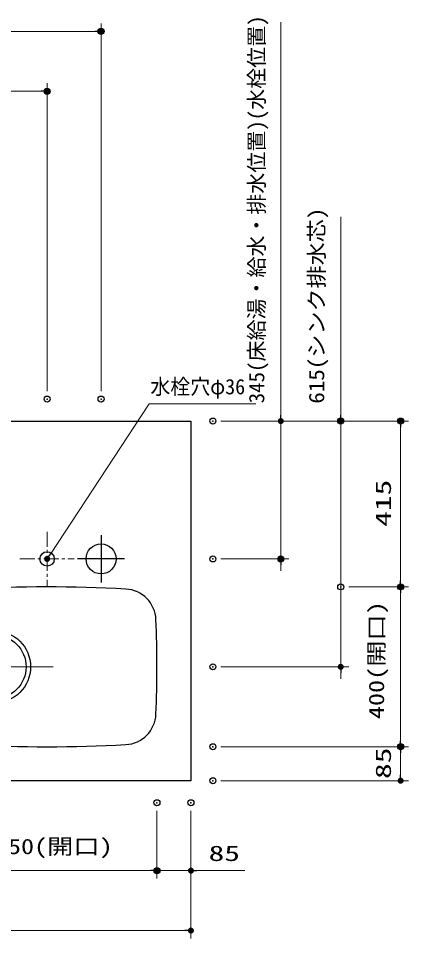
# Model space of a CAD drawing. Units: millimetres, scale not verified. Extents: x -9797 to 9797, y -4555 to 4555.
# Drawn here: x -6040 to -5064, y 590 to 2892 of the extents above; entities that cross this region are included whole.
import ezdxf
from ezdxf.enums import TextEntityAlignment as Align

# ---------------------------------------------------------------- set-up
doc = ezdxf.new("R2010")
doc.units = ezdxf.units.MM
doc.header["$LTSCALE"] = 30
doc.header["$PDMODE"] = 32
doc.header["$PDSIZE"] = 15
doc.linetypes.add('USER2', pattern=[2, 1.25, -0.25, 0.25, -0.25])
for name, color, linetype, lineweight in [('0-0_0', 7, 'Continuous', 25), ('0-1_細線ﾚｲﾔｰ', 91, 'Continuous', 5), ('0-2_1', 7, 'Continuous', 25), ('0-3_寸法ﾚｲﾔｰ', 30, 'Continuous', 13), ('0-4_DEFPOINTS', 7, 'Continuous', 25)]:
    doc.layers.add(name, color=color, linetype=linetype, lineweight=lineweight)
doc.styles.add('ＭＳ ゴシック', font='')
doc.styles.get('ＭＳ ゴシック').set_extended_font_data('MS Gothic')

# ---------------------------------------------------------------- blocks, each defined once
blk = doc.blocks.new('_DOT')
at = {"layer": '0-0_0', "color": 30}
blk.add_line((-15, 0), (-30, 0), dxfattribs=at)
for points in [[(0, 0), (-15, 0), (-14.88, 1.88)], [(0, 0), (-14.88, -1.88), (-15, 0)], [(0, 0), (-14.88, 1.88), (-14.53, 3.73)], [(0, 0), (-14.53, -3.73), (-14.88, -1.88)], [(0, 0), (-14.53, 3.73), (-13.95, 5.52)], [(0, 0), (-13.95, -5.52), (-14.53, -3.73)], [(0, 0), (-13.95, 5.52), (-13.14, 7.23)], [(0, 0), (-13.14, -7.23), (-13.95, -5.52)], [(0, 0), (-13.14, 7.23), (-12.14, 8.82)], [(0, 0), (-12.14, -8.82), (-13.14, -7.23)], [(0, 0), (-12.14, 8.82), (-10.93, 10.27)], [(0, 0), (-10.93, -10.27), (-12.14, -8.82)], [(0, 0), (-10.93, 10.27), (-9.56, 11.56)], [(0, 0), (-9.56, -11.56), (-10.93, -10.27)], [(0, 0), (-9.56, 11.56), (-8.04, 12.66)], [(0, 0), (-8.04, -12.66), (-9.56, -11.56)], [(0, 0), (-8.04, 12.66), (-6.39, 13.57)], [(0, 0), (-6.39, -13.57), (-8.04, -12.66)], [(0, 0), (-6.39, 13.57), (-4.64, 14.27)], [(0, 0), (-4.64, -14.27), (-6.39, -13.57)], [(0, 0), (-4.64, 14.27), (-2.81, 14.73)], [(0, 0), (-2.81, -14.73), (-4.64, -14.27)], [(0, 0), (-2.81, 14.73), (-0.94, 14.97)], [(0, 0), (-0.94, -14.97), (-2.81, -14.73)], [(0, 0), (-0.94, 14.97), (0.94, 14.97)], [(0, 0), (0.94, -14.97), (-0.94, -14.97)], [(0, 0), (0.94, 14.97), (2.81, 14.73)], [(0, 0), (2.81, 14.73), (4.64, 14.27)], [(0, 0), (4.64, 14.27), (6.39, 13.57)], [(0, 0), (6.39, 13.57), (8.04, 12.66)], [(0, 0), (8.04, 12.66), (9.56, 11.56)], [(0, 0), (9.56, 11.56), (10.93, 10.27)], [(0, 0), (10.93, 10.27), (12.14, 8.82)], [(0, 0), (12.14, 8.82), (13.14, 7.23)], [(0, 0), (13.14, 7.23), (13.95, 5.52)], [(0, 0), (13.95, 5.52), (14.53, 3.73)], [(0, 0), (14.53, 3.73), (14.88, 1.88)], [(0, 0), (14.88, 1.88), (15, 0)], [(0, 0), (2.81, -14.73), (0.94, -14.97)], [(0, 0), (4.64, -14.27), (2.81, -14.73)], [(0, 0), (6.39, -13.57), (4.64, -14.27)], [(0, 0), (8.04, -12.66), (6.39, -13.57)], [(0, 0), (9.56, -11.56), (8.04, -12.66)], [(0, 0), (10.93, -10.27), (9.56, -11.56)], [(0, 0), (12.14, -8.82), (10.93, -10.27)], [(0, 0), (13.14, -7.23), (12.14, -8.82)], [(0, 0), (13.95, -5.52), (13.14, -7.23)], [(0, 0), (14.53, -3.73), (13.95, -5.52)], [(0, 0), (14.88, -1.88), (14.53, -3.73)], [(0, 0), (15, 0), (14.88, -1.88)]]:
    blk.add_solid(points, dxfattribs=at)
blk = doc.blocks.new('A$C5C1B3719')
at = {"layer": '0-0_0', "color": 1}
for p, q in [((0, 1773.4), (0, -1773.4)), ((1773.4, 0), (-1773.4, 0))]:
    blk.add_line(p, q, dxfattribs=at)
blk.add_circle((0, 0), 1125, dxfattribs=at)
blk = doc.blocks.new('MUJI\u3000W1800 Ｒシンク\u3000平面図')
at = {"layer": '0-1_細線ﾚｲﾔｰ', "linetype": 'USER2', "lineweight": 9}
for p, q in [((-14760, 4140.7), (-14760, 12959.3)), ((-10350.7, 8550), (-19169.3, 8550))]:
    blk.add_line(p, q, dxfattribs=at)
at = {"layer": '0-2_1'}
for radius in [2715, 2385]:
    blk.add_circle((-14760, 8550), radius, dxfattribs=at)
for centre, radius, start, end in [((-10860, -95652.9), 110202.9, 86.89529, 93.10471), ((-16681.6, 12099.3), 2293.7, 93.67776, 180.1549), ((-5022.6, 11991.8), 2400, 2.41742, 86.86378), ((64950, 8550), 84000, 177.58258, 182.41742), ((-86550, 8550), 84000, 357.58258, 2.41742), ((-16577.4, 5108.2), 2400, 182.41742, 266.86378), ((-5022.6, 5108.2), 2400, 273.13622, 357.58258), ((-10800, 110550), 108000, 266.86378, 273.13622)]:
    blk.add_arc(centre, radius, start, end, dxfattribs=at)

msp = doc.modelspace()

# ---------------------------------------------------------------- linework, layer by layer
at = {"layer": '0-0_0'}
msp.add_lwpolyline([(-5608.51, 985), (-7408.51, 985), (-7408.51, 1885), (-5608.51, 1885)], close=True, dxfattribs=at)
at = {"layer": '0-1_細線ﾚｲﾔｰ', "linetype": 'USER2', "lineweight": 9}
for p, q in [((-5968.51, 1608), (-5968.51, 1472)), ((-6036.51, 1540), (-5900.51, 1540))]:
    msp.add_line(p, q, dxfattribs=at)
at = {"layer": '0-2_1'}
msp.add_circle((-5968.51, 1540), 18, dxfattribs=at)
at = {"layer": '0-3_寸法ﾚｲﾔｰ'}
for p, q in [((-5833.51, 1960), (-5833.51, 2880)), ((-5383.51, 1885), (-5383.51, 2882.62)), ((-7393.51, 2860), (-5848.51, 2860)), ((-5968.51, 1960), (-5968.51, 2730)), ((-7393.51, 2710), (-5983.51, 2710)), ((-5233.51, 1885), (-5233.51, 2396.33)), ((-5383.51, 1900), (-5383.51, 1915)), ((-5233.51, 1900), (-5233.51, 1915)), ((-5533.51, 1885), (-5063.51, 1885)), ((-5533.51, 1885), (-5363.51, 1885)), ((-5533.51, 1885), (-5213.51, 1885)), ((-5383.51, 1885), (-5383.51, 1540)), ((-5233.51, 1270), (-5233.51, 1885)), ((-5083.51, 1485), (-5083.51, 1870)), ((-5533.51, 1540), (-5363.51, 1540)), ((-5383.51, 1525), (-5383.51, 1510)), ((-5213.51, 1470), (-5063.51, 1470)), ((-5213.51, 1470), (-5063.51, 1470)), ((-5083.51, 1085), (-5083.51, 1455)), ((-5533.51, 1270), (-5213.51, 1270)), ((-5233.51, 1255), (-5233.51, 1240)), ((-5533.51, 1070), (-5063.51, 1070)), ((-5533.51, 1070), (-5063.51, 1070)), ((-5083.51, 1000), (-5083.51, 1055)), ((-5533.51, 985), (-5063.51, 985)), ((-5693.51, 910), (-5693.51, 740)), ((-5693.51, 910), (-5693.51, 740)), ((-5608.51, 910), (-5608.51, 740)), ((-5608.51, 910), (-5608.51, 590)), ((-5708.51, 760), (-6228.51, 760)), ((-5708.51, 760), (-5723.51, 760)), ((-5608.51, 760), (-5693.51, 760)), ((-5608.51, 760), (-5473.75, 760)), ((-5593.51, 760), (-5578.51, 760)), ((-5623.51, 610), (-7393.51, 610))]:
    msp.add_line(p, q, dxfattribs=at)
msp.add_lwpolyline([(-5446.36, 1927.69), (-5713.33, 1927.69), (-5959.94, 1552.31)], dxfattribs=at)
at = {"layer": '0-4_DEFPOINTS'}
for p in [(-5833.51, 2860), (-5968.51, 2710), (-5968.51, 1940), (-5833.51, 1940), (-5553.51, 1885), (-5233.51, 1885), (-5083.51, 1885), (-5553.51, 1540), (-5383.51, 1540), (-5233.51, 1470), (-5083.51, 1470), (-5553.51, 1270), (-5553.51, 1070), (-5083.51, 1070), (-5553.51, 985), (-5693.51, 930), (-5608.51, 930), (-5693.51, 760)]:
    msp.add_point(p, dxfattribs=at)

# ---------------------------------------------------------------- block references
at = {"layer": '0-0_0', "xscale": 0.03333333, "yscale": 0.03333333}
msp.add_blockref('A$C5C1B3719', (-5833.51, 1540), dxfattribs=at)
at = {"layer": '0-2_1', "xscale": 0.03333333, "yscale": 0.03333333}
msp.add_blockref('MUJI\u3000W1800 Ｒシンク\u3000平面図', (-5608.51, 985), dxfattribs=at)
at = {"layer": '0-3_寸法ﾚｲﾔｰ', "xscale": 0.5, "yscale": 0.5}
for p in [(-5833.51, 2860), (-5968.51, 2710), (-5693.51, 760), (-5693.51, 760), (-5608.51, 610)]:
    msp.add_blockref('_DOT', p, dxfattribs=at)
for p, rotation in [((-5383.51, 1885), 270), ((-5233.51, 1885), 270), ((-5083.51, 1885), 90), ((-5968.51, 1540), 235.1274), ((-5383.51, 1540), 90), ((-5083.51, 1470), 270), ((-5083.51, 1470), 90), ((-5233.51, 1270), 90), ((-5083.51, 1070), 270), ((-5083.51, 1070), 90), ((-5083.51, 985), 270), ((-5608.51, 760), 180)]:
    msp.add_blockref('_DOT', p, dxfattribs=dict(at, rotation=rotation))

# ---------------------------------------------------------------- texts
at = {"layer": '0-3_寸法ﾚｲﾔｰ', "style": 'ＭＳ ゴシック'}
msp.add_text('345(床給湯・給水・排水位置)(水栓位置)', height=38.48, rotation=90, dxfattribs=at).set_placement((-5413.26, 1929.29), align=Align.BOTTOM_LEFT)
for s, height, width, p in [('615(シンク排水芯)', 38.48, 1.1, (-5263.26, 1928.33)), ('415', 38.49, 1.5, (-5096.11, 1620.36)), ('400(開口)', 38.49, 1.25, (-5113.26, 1139.14)), ('85', 38.49, 1.5, (-5096.11, 989.41))]:
    msp.add_text(s, height=height, rotation=90, dxfattribs=dict(at, width=width)).set_placement(p, align=Align.BOTTOM_LEFT)
at = {"layer": '0-3_寸法ﾚｲﾔｰ', "color": 7, "style": 'ＭＳ ゴシック', "width": 0.95}
msp.add_text('水栓穴φ36', height=38.48, dxfattribs=at).set_placement((-5709.98, 1940.29), align=Align.BOTTOM_LEFT)
at = {"layer": '0-3_寸法ﾚｲﾔｰ', "style": 'ＭＳ ゴシック'}
for s, width, p in [('550(開口)', 1.25, (-6099.37, 789.74)), ('85', 1.5, (-5564.23, 772.6))]:
    msp.add_text(s, height=38.49, dxfattribs=dict(at, width=width)).set_placement(p, align=Align.BOTTOM_LEFT)

doc.saveas('drawing.dxf')
